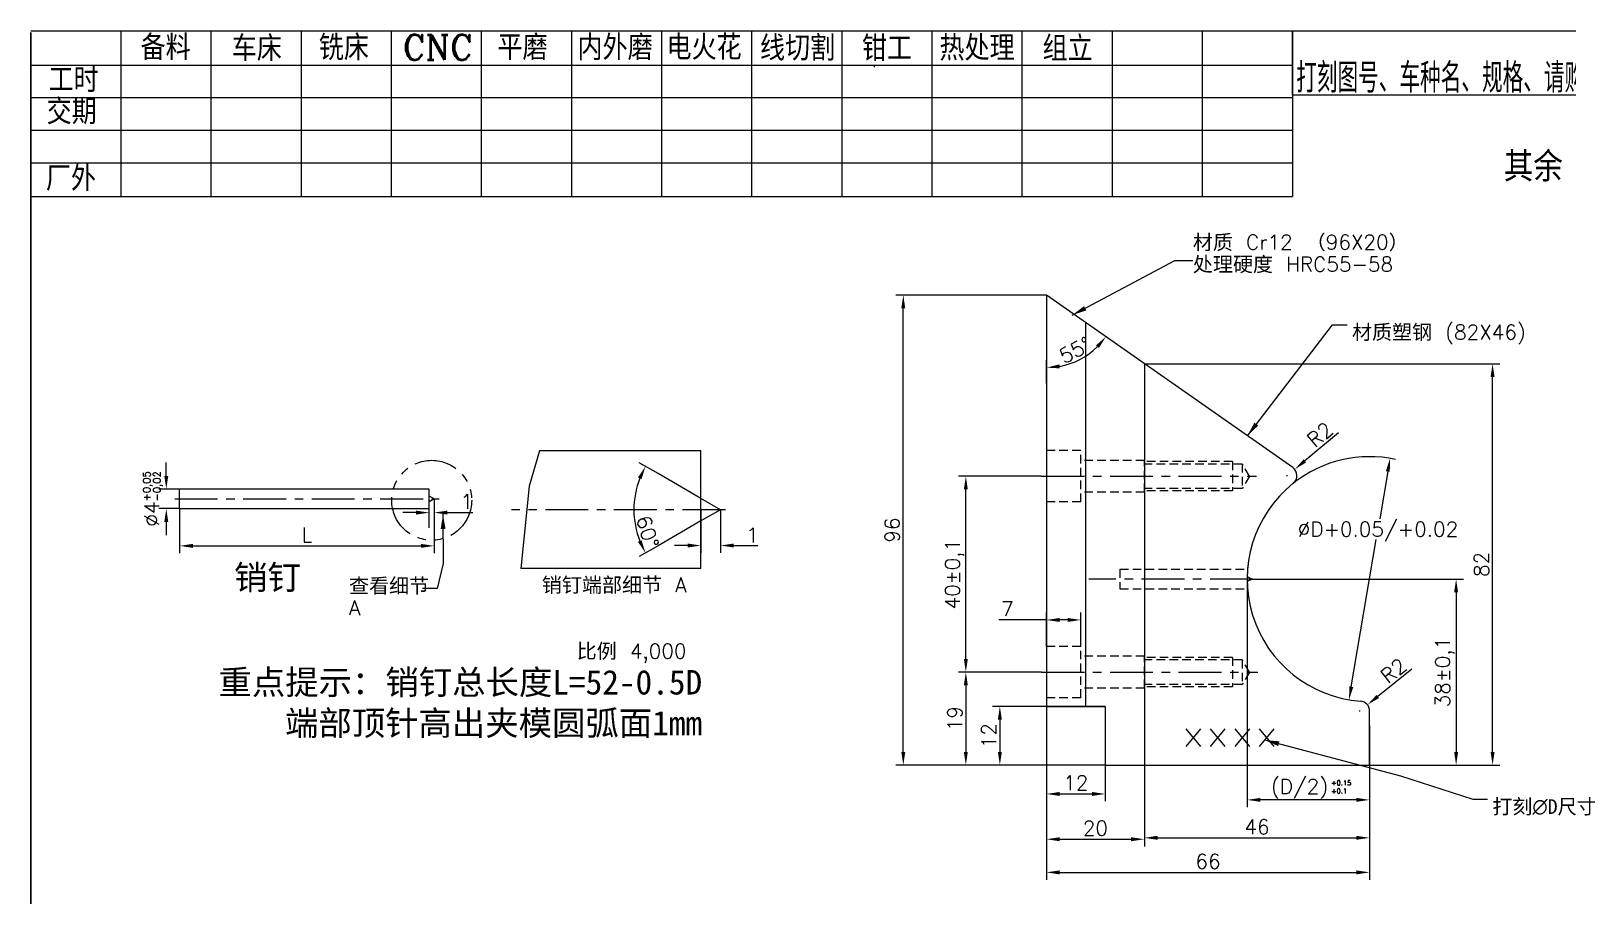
# Model space of a CAD drawing. Extents: x 4959 to 5432, y -424 to -95.
# Drawn here: x 4959 to 5272.9, y -271.2 to -94.7 of the extents above; entities that cross this region are included whole.
import ezdxf

# ---------------------------------------------------------------- set-up
doc = ezdxf.new("R2010")
doc.units = 0
doc.header["$LTSCALE"] = 7
doc.header["$MEASUREMENT"] = 0
for name, pattern in [('CENTER', [2, 1.25, -0.25, 0.25, -0.25]), ('HIDDEN', [0.375, 0.25, -0.125]), ('PHANTOM', [2.5, 1.25, -0.25, 0.25, -0.25, 0.25, -0.25])]:
    doc.linetypes.add(name, pattern=pattern)
doc.layers.get('0').update_dxf_attribs({"linetype": 'CONTINUOUS'})
doc.layers.get('DEFPOINTS').update_dxf_attribs({"linetype": 'CONTINUOUS'})
for name, color, linetype in [('02___PRT_ALL_AXES', 7, 'CONTINUOUS'), ('03___PRT_ALL_CURVES', 7, 'CONTINUOUS'), ('CON', 2, 'CONTINUOUS'), ('DEFAULT_2', 8, 'HIDDEN'), ('DEFAULT_3', 7, 'PHANTOM'), ('DIM', 7, 'CONTINUOUS'), ('F', 7, 'CONTINUOUS')]:
    doc.layers.add(name, color=color, linetype=linetype)
doc.styles.add('HZ', font='complex.shx', dxfattribs={"height": 1, "bigfont": 'HZFS.SHX'})
doc.styles.get("Standard").update_dxf_attribs({"font": 'txt.shx'})
doc.dimstyles.new('DIMSTYLE_1', dxfattribs={"dimtxt": 3, "dimasz": 2.7, "dimexe": 1.5, "dimexo": 0, "dimgap": 0.75, "dimtad": 1, "dimtxsty": 'STANDARD', "dimblk": '_FILLED', "dimblk1": '_FILLED', "dimblk2": '_FILLED', "dimcen": 0.09, "dimadec": 0, "dimazin": 0, "dimtp": 0.01, "dimtm": 0.01, "dimtfac": 1, "dimtofl": 0, "dimtmove": 0, "dimatfit": 3, "dimldrblk": '_FILLED', "dimfxl": 1, "dimtolj": 1, "dimarcsym": 0})
doc.dimstyles.new('DIMSTYLE_10', dxfattribs={"dimtxt": 3, "dimasz": 2.7, "dimexe": 1.5, "dimexo": 0, "dimtad": 1, "dimdec": 1, "dimtxsty": 'STANDARD', "dimblk": '_FILLED', "dimblk1": '_FILLED', "dimblk2": '_FILLED', "dimcen": 0.09, "dimadec": 0, "dimazin": 0, "dimtp": 0.5, "dimtm": 0.5, "dimtfac": 1, "dimtdec": 1, "dimtofl": 0, "dimtmove": 0, "dimatfit": 3, "dimldrblk": '_FILLED', "dimfxl": 1, "dimtolj": 1, "dimarcsym": 0})
doc.dimstyles.new('DIMSTYLE_11', dxfattribs={"dimtxt": 3, "dimasz": 2.7, "dimexe": 1.5, "dimexo": 0, "dimtad": 1, "dimdec": 1, "dimlfac": 0.25, "dimtxsty": 'STANDARD', "dimblk": '_FILLED', "dimblk1": '_FILLED', "dimblk2": '_FILLED', "dimcen": 0.09, "dimadec": 0, "dimazin": 0, "dimtp": 0.5, "dimtm": 0.5, "dimtfac": 1, "dimtdec": 1, "dimtofl": 0, "dimtmove": 0, "dimatfit": 3, "dimldrblk": '_FILLED', "dimfxl": 1, "dimtolj": 1, "dimarcsym": 0})
doc.dimstyles.new('DIMSTYLE_12', dxfattribs={"dimtxt": 3, "dimasz": 2.7, "dimexe": 1.5, "dimexo": 0, "dimtad": 1, "dimdec": 1, "dimtxsty": 'STANDARD', "dimblk": '_FILLED', "dimblk1": '_FILLED', "dimblk2": '_FILLED', "dimcen": 0.09, "dimadec": 0, "dimazin": 0, "dimtp": 0.5, "dimtm": 0.5, "dimtfac": 1, "dimtdec": 1, "dimtofl": 0, "dimtmove": 0, "dimatfit": 3, "dimldrblk": '_FILLED', "dimfxl": 1, "dimtolj": 1, "dimarcsym": 0})
doc.dimstyles.new('DIMSTYLE_2', dxfattribs={"dimtxt": 3, "dimasz": 2.7, "dimexe": 1.5, "dimexo": 0, "dimgap": 0.75, "dimtad": 1, "dimtxsty": 'STANDARD', "dimblk": '_FILLED', "dimblk1": '_FILLED', "dimblk2": '_FILLED', "dimcen": 0.09, "dimadec": 0, "dimazin": 0, "dimtol": 1, "dimtp": 0.1, "dimtm": 0.1, "dimtfac": 1, "dimtofl": 0, "dimtmove": 0, "dimatfit": 3, "dimldrblk": '_FILLED', "dimfxl": 1, "dimtolj": 1, "dimarcsym": 0})
doc.dimstyles.new('DIMSTYLE_3', dxfattribs={"dimtxt": 3, "dimasz": 2.7, "dimexe": 1.5, "dimexo": 0, "dimtad": 1, "dimtxsty": 'STANDARD', "dimblk": '_FILLED', "dimblk1": '_FILLED', "dimblk2": '_FILLED', "dimcen": 0.09, "dimadec": 0, "dimazin": 0, "dimtol": 1, "dimtp": 0.05, "dimtm": -0.02, "dimtfac": 0.6, "dimtmove": 0, "dimatfit": 2, "dimldrblk": '_FILLED', "dimfxl": 1, "dimtolj": 1, "dimarcsym": 0})
doc.dimstyles.new('DIMSTYLE_7', dxfattribs={"dimtxt": 3, "dimasz": 2.7, "dimexe": 1.5, "dimexo": 0, "dimtad": 1, "dimtxsty": 'STANDARD', "dimblk": '_FILLED', "dimblk1": '_FILLED', "dimblk2": '_FILLED', "dimcen": 0.09, "dimadec": 0, "dimazin": 0, "dimtp": 0.01, "dimtm": 0.01, "dimtfac": 1, "dimtofl": 0, "dimtmove": 0, "dimatfit": 3, "dimldrblk": '_FILLED', "dimfxl": 1, "dimtolj": 1, "dimarcsym": 0})
doc.dimstyles.get("Standard").update_dxf_attribs({"dimtxt": 3, "dimasz": 3, "dimexe": 1, "dimexo": 0, "dimgap": 1, "dimtad": 1, "dimdec": 3, "dimrnd": 0.01, "dimdsep": 46, "dimtxsty": 'STANDARD', "dimcen": 0.09, "dimazin": 2, "dimtfac": 1, "dimtdec": 3, "dimtmove": 0, "dimatfit": 3, "dimfxl": 1, "dimtolj": 1, "dimarcsym": 0})

# ---------------------------------------------------------------- blocks, each defined once
blk = doc.blocks.new('_FILLED')
at = {"color": 0, "linetype": 'ByBlock'}
blk.add_solid([(0, 0), (-1, 0.15), (-1, -0.15)], dxfattribs=at)
blk = doc.blocks.new('*D138')
at = {"color": 0, "linetype": 'Continuous', "lineweight": -2, "transparency": 16777216}
for p, q in [((5166.53, -215.01), (5156.78, -215.01)), ((5166.53, -220.41), (5166.53, -213.51)), ((5170.83, -215.01), (5169.23, -215.01)), ((5173.53, -220.41), (5173.53, -213.51))]:
    blk.add_line(p, q, dxfattribs=at)
at = {"layer": 'DEFPOINTS', "color": 0, "linetype": 'Continuous', "transparency": 16777216}
for p in [(5166.53, -215.01), (5166.53, -220.41), (5173.53, -220.41)]:
    blk.add_point(p, dxfattribs=at)
at = {"color": 0, "linetype": 'Continuous', "lineweight": -2, "transparency": 16777216, "xscale": 2.7, "yscale": 2.7, "zscale": 2.7, "rotation": 180}
blk.add_blockref('_FILLED', (5166.53, -215.01), dxfattribs=at)
at = {"color": 0, "linetype": 'Continuous', "lineweight": -2, "transparency": 16777216, "xscale": 2.7, "yscale": 2.7, "zscale": 2.7}
blk.add_blockref('_FILLED', (5173.53, -215.01), dxfattribs=at)
at = {"color": 0, "linetype": 'Continuous', "transparency": 16777216, "insert": (5158.53, -212.76), "char_height": 3, "attachment_point": 5}
blk.add_mtext('\\A1;7', dxfattribs=at)
blk = doc.blocks.new('*D140')
at = {"color": 0, "linetype": 'Continuous', "lineweight": -2, "transparency": 16777216}
for p, q in [((5166.53, -232.66), (5166.53, -268.07)), ((5232.53, -239.13), (5232.53, -268.07)), ((5169.23, -266.57), (5229.83, -266.57))]:
    blk.add_line(p, q, dxfattribs=at)
at = {"layer": 'DEFPOINTS', "color": 0, "linetype": 'Continuous', "transparency": 16777216}
for p in [(5166.53, -232.66), (5232.53, -239.13), (5232.53, -266.57)]:
    blk.add_point(p, dxfattribs=at)
at = {"color": 0, "linetype": 'Continuous', "lineweight": -2, "transparency": 16777216, "xscale": 2.7, "yscale": 2.7, "zscale": 2.7, "rotation": 180}
blk.add_blockref('_FILLED', (5166.53, -266.57), dxfattribs=at)
at = {"color": 0, "linetype": 'Continuous', "lineweight": -2, "transparency": 16777216, "xscale": 2.7, "yscale": 2.7, "zscale": 2.7}
blk.add_blockref('_FILLED', (5232.53, -266.57), dxfattribs=at)
at = {"color": 0, "linetype": 'Continuous', "transparency": 16777216, "insert": (5199.53, -264.32), "char_height": 3, "attachment_point": 5}
blk.add_mtext('\\A1;66', dxfattribs=at)
blk = doc.blocks.new('*D141')
at = {"color": 0, "linetype": 'Continuous', "lineweight": -2, "transparency": 16777216}
for p, q in [((5207.53, -206.66), (5207.53, -253.26)), ((5232.53, -236.59), (5232.53, -253.26)), ((5229.83, -251.76), (5210.23, -251.76))]:
    blk.add_line(p, q, dxfattribs=at)
at = {"layer": 'DEFPOINTS', "color": 0, "linetype": 'Continuous', "transparency": 16777216}
for p in [(5207.53, -206.66), (5232.53, -236.59), (5207.53, -251.76)]:
    blk.add_point(p, dxfattribs=at)
at = {"color": 0, "linetype": 'Continuous', "lineweight": -2, "transparency": 16777216, "xscale": 2.7, "yscale": 2.7, "zscale": 2.7, "rotation": 180}
blk.add_blockref('_FILLED', (5207.53, -251.76), dxfattribs=at)
at = {"color": 0, "linetype": 'Continuous', "lineweight": -2, "transparency": 16777216, "xscale": 2.7, "yscale": 2.7, "zscale": 2.7}
blk.add_blockref('_FILLED', (5232.53, -251.76), dxfattribs=at)
at = {"color": 0, "linetype": 'Continuous', "transparency": 16777216, "insert": (5218.23, -249.51), "char_height": 3, "attachment_point": 5}
blk.add_mtext('\\A1;(D/2)', dxfattribs=at)
blk = doc.blocks.new('*D142')
at = {"color": 0, "linetype": 'Continuous', "lineweight": -2, "transparency": 16777216}
for p, q in [((5095.93, -192.49), (5095.93, -201.31)), ((5099.93, -192.49), (5099.93, -201.31)), ((5093.23, -199.81), (5090.53, -199.81)), ((5102.63, -199.81), (5107.58, -199.81))]:
    blk.add_line(p, q, dxfattribs=at)
at = {"layer": 'DEFPOINTS', "color": 0, "linetype": 'Continuous', "transparency": 16777216}
for p in [(5095.93, -192.49), (5099.93, -192.49), (5099.93, -199.81)]:
    blk.add_point(p, dxfattribs=at)
at = {"color": 0, "linetype": 'Continuous', "lineweight": -2, "transparency": 16777216, "xscale": 2.7, "yscale": 2.7, "zscale": 2.7}
blk.add_blockref('_FILLED', (5095.93, -199.81), dxfattribs=at)
at = {"color": 0, "linetype": 'Continuous', "lineweight": -2, "transparency": 16777216, "xscale": 2.7, "yscale": 2.7, "zscale": 2.7, "rotation": 180}
blk.add_blockref('_FILLED', (5099.93, -199.81), dxfattribs=at)
at = {"color": 0, "linetype": 'Continuous', "transparency": 16777216, "insert": (5106.45, -197.69), "char_height": 3, "attachment_point": 5}
blk.add_mtext('\\A1;1', dxfattribs=at)
blk = doc.blocks.new('*D143')
at = {"color": 0, "linetype": 'Continuous', "lineweight": -2, "transparency": 16777216}
for p, q in [((5087.17, -185.13), (5083.31, -182.89)), ((5087.17, -199.85), (5083.31, -202.08))]:
    blk.add_line(p, q, dxfattribs=at)
blk.add_arc((5099.93, -192.49), 17.69, 158.7529, 201.2471, dxfattribs=at)
at = {"layer": 'DEFPOINTS', "color": 0, "linetype": 'Continuous', "transparency": 16777216}
for p in [(5087.17, -185.13), (5082.5, -189.42), (5095.93, -190.18), (5095.93, -194.8), (5087.17, -199.85)]:
    blk.add_point(p, dxfattribs=at)
at = {"color": 0, "linetype": 'Continuous', "lineweight": -2, "transparency": 16777216, "xscale": 2.7, "yscale": 2.7, "zscale": 2.7}
for p, rotation in [((5084.61, -183.64), 64.37643264435592), ((5084.61, -201.33), 295.6235673556429)]:
    blk.add_blockref('_FILLED', p, dxfattribs=dict(at, rotation=rotation))
at = {"color": 0, "linetype": 'Continuous', "transparency": 16777216, "insert": (5086.47, -196.58), "char_height": 3, "attachment_point": 2, "rotation": 286.9115}
blk.add_mtext('\\A1;60°', dxfattribs=at)
blk = doc.blocks.new('*D144')
at = {"color": 0, "linetype": 'Continuous', "lineweight": -2, "transparency": 16777216}
for p, q in [((4986.71, -185.58), (4986.71, -182.88)), ((4989.44, -188.28), (4985.21, -188.28)), ((4989.44, -192.28), (4985.21, -192.28)), ((4986.71, -194.98), (4986.71, -197.68))]:
    blk.add_line(p, q, dxfattribs=at)
at = {"layer": 'DEFPOINTS', "color": 0, "linetype": 'Continuous', "transparency": 16777216}
for p in [(4989.44, -188.28), (4986.71, -192.28), (4989.44, -192.28)]:
    blk.add_point(p, dxfattribs=at)
at = {"color": 0, "linetype": 'Continuous', "lineweight": -2, "transparency": 16777216, "xscale": 2.7, "yscale": 2.7, "zscale": 2.7}
for p, rotation in [((4986.71, -188.28), 270), ((4986.71, -192.28), 90)]:
    blk.add_blockref('_FILLED', p, dxfattribs=dict(at, rotation=rotation))
at = {"color": 0, "linetype": 'Continuous', "transparency": 16777216, "insert": (4981.96, -190.28), "char_height": 3, "attachment_point": 2, "rotation": 90}
blk.add_mtext('\\A1;%%c4{\\H1.5;\\S+0,05^ -0,02;}', dxfattribs=at)
blk = doc.blocks.new('*D145')
at = {"color": 0, "linetype": 'Continuous', "lineweight": -2, "transparency": 16777216}
for p, q in [((5041.44, -190.28), (5041.44, -201.38)), ((4989.44, -192.28), (4989.44, -201.38)), ((4992.14, -199.88), (5038.74, -199.88))]:
    blk.add_line(p, q, dxfattribs=at)
at = {"layer": 'DEFPOINTS', "color": 0, "linetype": 'Continuous', "transparency": 16777216}
for p in [(5041.44, -190.28), (4989.44, -192.28), (5041.44, -199.88)]:
    blk.add_point(p, dxfattribs=at)
at = {"color": 0, "linetype": 'Continuous', "lineweight": -2, "transparency": 16777216, "xscale": 2.7, "yscale": 2.7, "zscale": 2.7, "rotation": 180}
blk.add_blockref('_FILLED', (4989.44, -199.88), dxfattribs=at)
at = {"color": 0, "linetype": 'Continuous', "lineweight": -2, "transparency": 16777216, "xscale": 2.7, "yscale": 2.7, "zscale": 2.7}
blk.add_blockref('_FILLED', (5041.44, -199.88), dxfattribs=at)
at = {"color": 0, "linetype": 'Continuous', "transparency": 16777216, "insert": (5015.44, -196.13), "char_height": 3, "attachment_point": 2}
blk.add_mtext('\\A1;L', dxfattribs=at)
blk = doc.blocks.new('*D146')
at = {"color": 0, "linetype": 'Continuous', "lineweight": -2, "transparency": 16777216}
for p, q in [((5041.44, -190.28), (5041.44, -194.59)), ((5037.74, -193.09), (5035.04, -193.09)), ((5040.44, -196.22), (5040.44, -191.59)), ((5044.14, -193.09), (5049.34, -193.09))]:
    blk.add_line(p, q, dxfattribs=at)
at = {"layer": 'DEFPOINTS', "color": 0, "linetype": 'Continuous', "transparency": 16777216}
for p in [(5041.44, -190.28), (5041.44, -193.09), (5040.44, -196.22)]:
    blk.add_point(p, dxfattribs=at)
at = {"color": 0, "linetype": 'Continuous', "lineweight": -2, "transparency": 16777216, "xscale": 2.7, "yscale": 2.7, "zscale": 2.7}
blk.add_blockref('_FILLED', (5040.44, -193.09), dxfattribs=at)
at = {"color": 0, "linetype": 'Continuous', "lineweight": -2, "transparency": 16777216, "xscale": 2.7, "yscale": 2.7, "zscale": 2.7, "rotation": 180}
blk.add_blockref('_FILLED', (5041.44, -193.09), dxfattribs=at)
at = {"color": 0, "linetype": 'Continuous', "transparency": 16777216, "insert": (5048.09, -190.84), "char_height": 3, "attachment_point": 5}
blk.add_mtext('\\A1;1', dxfattribs=at)
blk = doc.blocks.new('*D149')
at = {"color": 0, "linetype": 'Continuous', "lineweight": -2, "transparency": 16777216}
blk.add_line((5166.53, -166.73), (5166.53, -161.97), dxfattribs=at)
blk.add_arc((5166.53, -148.66), 14.81, 280.4594, 314.5406, dxfattribs=at)
at = {"layer": 'DEFPOINTS', "color": 0, "linetype": 'Continuous', "transparency": 16777216}
for p in [(5174.53, -154.27), (5171.19, -162.72), (5182.86, -160.1), (5166.53, -166.73), (5166.53, -166.91)]:
    blk.add_point(p, dxfattribs=at)
at = {"color": 0, "linetype": 'Continuous', "lineweight": -2, "transparency": 16777216, "xscale": 2.7, "yscale": 2.7, "zscale": 2.7}
for p, rotation in [((5178.67, -157.16), 49.77028122316531), ((5166.53, -163.47), 185.2297187770305)]:
    blk.add_blockref('_FILLED', p, dxfattribs=dict(at, rotation=rotation))
at = {"color": 0, "linetype": 'Continuous', "transparency": 16777216, "insert": (5171.7, -158.59), "char_height": 3, "attachment_point": 2, "rotation": 27.5}
blk.add_mtext('\\A1;55°', dxfattribs=at)
blk = doc.blocks.new('*D150')
at = {"color": 0, "linetype": 'Continuous', "lineweight": -2, "transparency": 16777216}
for p, q in [((5186.53, -162.67), (5259.17, -162.67)), ((5257.67, -241.96), (5257.67, -165.37)), ((5232.53, -244.66), (5259.17, -244.66))]:
    blk.add_line(p, q, dxfattribs=at)
at = {"layer": 'DEFPOINTS', "color": 0, "linetype": 'Continuous', "transparency": 16777216}
for p in [(5186.53, -162.67), (5257.67, -162.67), (5232.53, -244.66)]:
    blk.add_point(p, dxfattribs=at)
at = {"color": 0, "linetype": 'Continuous', "lineweight": -2, "transparency": 16777216, "xscale": 2.7, "yscale": 2.7, "zscale": 2.7}
for p, rotation in [((5257.67, -162.67), 90), ((5257.67, -244.66), 270)]:
    blk.add_blockref('_FILLED', p, dxfattribs=dict(at, rotation=rotation))
at = {"color": 0, "linetype": 'Continuous', "transparency": 16777216, "insert": (5253.92, -203.67), "char_height": 3, "attachment_point": 2, "rotation": 90}
blk.add_mtext('\\A1;82', dxfattribs=at)
blk = doc.blocks.new('*D151')
at = {"color": 0, "linetype": 'Continuous', "lineweight": -2, "transparency": 16777216}
for p, q in [((5186.53, -244.66), (5186.53, -261.01)), ((5232.53, -244.66), (5232.53, -261.01)), ((5189.23, -259.51), (5229.83, -259.51))]:
    blk.add_line(p, q, dxfattribs=at)
at = {"layer": 'DEFPOINTS', "color": 0, "linetype": 'Continuous', "transparency": 16777216}
for p in [(5186.53, -244.66), (5232.53, -244.66), (5232.53, -259.51)]:
    blk.add_point(p, dxfattribs=at)
at = {"color": 0, "linetype": 'Continuous', "lineweight": -2, "transparency": 16777216, "xscale": 2.7, "yscale": 2.7, "zscale": 2.7, "rotation": 180}
blk.add_blockref('_FILLED', (5186.53, -259.51), dxfattribs=at)
at = {"color": 0, "linetype": 'Continuous', "lineweight": -2, "transparency": 16777216, "xscale": 2.7, "yscale": 2.7, "zscale": 2.7}
blk.add_blockref('_FILLED', (5232.53, -259.51), dxfattribs=at)
at = {"color": 0, "linetype": 'Continuous', "transparency": 16777216, "insert": (5209.53, -255.76), "char_height": 3, "attachment_point": 2}
blk.add_mtext('\\A1;46', dxfattribs=at)
blk = doc.blocks.new('*D154')
at = {"color": 0, "linetype": 'Continuous', "lineweight": -2, "transparency": 16777216}
for p, q in [((5166.53, -232.66), (5166.53, -261.3)), ((5186.53, -244.66), (5186.53, -261.3)), ((5169.23, -259.8), (5183.83, -259.8))]:
    blk.add_line(p, q, dxfattribs=at)
at = {"layer": 'DEFPOINTS', "color": 0, "linetype": 'Continuous', "transparency": 16777216}
for p in [(5166.53, -232.66), (5186.53, -244.66), (5186.53, -259.8)]:
    blk.add_point(p, dxfattribs=at)
at = {"color": 0, "linetype": 'Continuous', "lineweight": -2, "transparency": 16777216, "xscale": 2.7, "yscale": 2.7, "zscale": 2.7, "rotation": 180}
blk.add_blockref('_FILLED', (5166.53, -259.8), dxfattribs=at)
at = {"color": 0, "linetype": 'Continuous', "lineweight": -2, "transparency": 16777216, "xscale": 2.7, "yscale": 2.7, "zscale": 2.7}
blk.add_blockref('_FILLED', (5186.53, -259.8), dxfattribs=at)
at = {"color": 0, "linetype": 'Continuous', "transparency": 16777216, "insert": (5176.53, -256.05), "char_height": 3, "attachment_point": 2}
blk.add_mtext('\\A1;20', dxfattribs=at)
blk = doc.blocks.new('*D156')
at = {"color": 0, "linetype": 'Continuous', "lineweight": -2, "transparency": 16777216}
for p, q in [((5241.2, -225.07), (5234.21, -230.66)), ((5230.44, -233.59), (5230.62, -233.59)), ((5230.53, -233.68), (5230.53, -233.5))]:
    blk.add_line(p, q, dxfattribs=at)
at = {"layer": 'DEFPOINTS', "color": 0, "linetype": 'Continuous', "transparency": 16777216}
for p in [(5230.53, -233.59), (5232.1, -232.34)]:
    blk.add_point(p, dxfattribs=at)
at = {"color": 0, "linetype": 'Continuous', "lineweight": -2, "transparency": 16777216, "xscale": 2.7, "yscale": 2.7, "zscale": 2.7, "rotation": 218.5931336663138}
blk.add_blockref('_FILLED', (5232.1, -232.34), dxfattribs=at)
at = {"color": 0, "linetype": 'Continuous', "transparency": 16777216, "insert": (5237.43, -225.36), "char_height": 3, "attachment_point": 5, "rotation": 38.5931}
blk.add_mtext('\\A1;R2', dxfattribs=at)
blk = doc.blocks.new('*D157')
at = {"color": 0, "linetype": 'Continuous', "lineweight": -2, "transparency": 16777216}
for p, q in [((5226.16, -176.76), (5219.31, -182.52)), ((5215.62, -185.54), (5215.8, -185.54)), ((5215.71, -185.63), (5215.71, -185.45))]:
    blk.add_line(p, q, dxfattribs=at)
at = {"layer": 'DEFPOINTS', "color": 0, "linetype": 'Continuous', "transparency": 16777216}
for p in [(5217.25, -184.26), (5215.71, -185.54)]:
    blk.add_point(p, dxfattribs=at)
at = {"color": 0, "linetype": 'Continuous', "lineweight": -2, "transparency": 16777216, "xscale": 2.7, "yscale": 2.7, "zscale": 2.7, "rotation": 220.0438436583336}
blk.add_blockref('_FILLED', (5217.25, -184.26), dxfattribs=at)
at = {"color": 0, "linetype": 'Continuous', "transparency": 16777216, "insert": (5222.4, -177.14), "char_height": 3, "attachment_point": 5, "rotation": 40.0438}
blk.add_mtext('\\A1;R2', dxfattribs=at)
blk = doc.blocks.new('*D162')
at = {"color": 0, "linetype": 'Continuous', "lineweight": -2, "transparency": 16777216}
for p, q in [((5166.53, -148.66), (5135.78, -148.66)), ((5137.28, -241.96), (5137.28, -151.36)), ((5178.53, -244.66), (5135.78, -244.66))]:
    blk.add_line(p, q, dxfattribs=at)
at = {"layer": 'DEFPOINTS', "color": 0, "linetype": 'Continuous', "transparency": 16777216}
for p in [(5137.28, -148.66), (5166.53, -148.66), (5178.53, -244.66)]:
    blk.add_point(p, dxfattribs=at)
at = {"color": 0, "linetype": 'Continuous', "lineweight": -2, "transparency": 16777216, "xscale": 2.7, "yscale": 2.7, "zscale": 2.7}
for p, rotation in [((5137.28, -148.66), 90), ((5137.28, -244.66), 270)]:
    blk.add_blockref('_FILLED', p, dxfattribs=dict(at, rotation=rotation))
at = {"color": 0, "linetype": 'Continuous', "transparency": 16777216, "insert": (5133.53, -196.66), "char_height": 3, "attachment_point": 2, "rotation": 90}
blk.add_mtext('\\A1;96', dxfattribs=at)
blk = doc.blocks.new('*D163')
at = {"color": 0, "linetype": 'Continuous', "lineweight": -2, "transparency": 16777216}
for p, q in [((5165.53, -185.66), (5148.56, -185.66)), ((5150.06, -222.96), (5150.06, -188.36)), ((5165.53, -225.66), (5148.56, -225.66))]:
    blk.add_line(p, q, dxfattribs=at)
at = {"layer": 'DEFPOINTS', "color": 0, "linetype": 'Continuous', "transparency": 16777216}
for p in [(5150.06, -185.66), (5165.53, -185.66), (5165.53, -225.66)]:
    blk.add_point(p, dxfattribs=at)
at = {"color": 0, "linetype": 'Continuous', "lineweight": -2, "transparency": 16777216, "xscale": 2.7, "yscale": 2.7, "zscale": 2.7}
for p, rotation in [((5150.06, -185.66), 90), ((5150.06, -225.66), 270)]:
    blk.add_blockref('_FILLED', p, dxfattribs=dict(at, rotation=rotation))
at = {"color": 0, "linetype": 'Continuous', "transparency": 16777216, "insert": (5145.81, -205.66), "char_height": 3, "attachment_point": 2, "rotation": 90}
blk.add_mtext('\\A1;40±0,1', dxfattribs=at)
blk = doc.blocks.new('*D164')
at = {"color": 0, "linetype": 'Continuous', "lineweight": -2, "transparency": 16777216}
for p, q in [((5165.53, -225.66), (5148.56, -225.66)), ((5150.06, -228.36), (5150.06, -241.96)), ((5178.53, -244.66), (5148.56, -244.66))]:
    blk.add_line(p, q, dxfattribs=at)
at = {"layer": 'DEFPOINTS', "color": 0, "linetype": 'Continuous', "transparency": 16777216}
for p in [(5165.53, -225.66), (5150.06, -244.66), (5178.53, -244.66)]:
    blk.add_point(p, dxfattribs=at)
at = {"color": 0, "linetype": 'Continuous', "lineweight": -2, "transparency": 16777216, "xscale": 2.7, "yscale": 2.7, "zscale": 2.7}
for p, rotation in [((5150.06, -225.66), 90), ((5150.06, -244.66), 270)]:
    blk.add_blockref('_FILLED', p, dxfattribs=dict(at, rotation=rotation))
at = {"color": 0, "linetype": 'Continuous', "transparency": 16777216, "insert": (5146.31, -235.16), "char_height": 3, "attachment_point": 2, "rotation": 90}
blk.add_mtext('\\A1;19', dxfattribs=at)
blk = doc.blocks.new('*D165')
at = {"color": 0, "linetype": 'Continuous', "lineweight": -2, "transparency": 16777216}
for p, q in [((5236.27, -184.68), (5234.62, -194.36)), ((5228.8, -228.65), (5233.9, -198.61))]:
    blk.add_line(p, q, dxfattribs=at)
at = {"layer": 'DEFPOINTS', "color": 0, "linetype": 'Continuous', "transparency": 16777216}
for p in [(5236.72, -182.02), (5228.35, -231.31)]:
    blk.add_point(p, dxfattribs=at)
at = {"color": 0, "linetype": 'Continuous', "lineweight": -2, "transparency": 16777216, "xscale": 2.7, "yscale": 2.7, "zscale": 2.7}
for p, rotation in [((5236.72, -182.02), 80.36548910662395), ((5228.35, -231.31), 260.365489106624)]:
    blk.add_blockref('_FILLED', p, dxfattribs=dict(at, rotation=rotation))
at = {"color": 0, "linetype": 'Continuous', "transparency": 16777216, "insert": (5234.26, -194.99), "char_height": 3, "attachment_point": 2}
blk.add_mtext('\\A1;%%cD+0.05/+0.02', dxfattribs=at)
blk = doc.blocks.new('*D166')
at = {"color": 0, "linetype": 'Continuous', "lineweight": -2, "transparency": 16777216}
for p, q in [((5208.71, -206.66), (5251.72, -206.66)), ((5250.22, -209.36), (5250.22, -241.96)), ((5232.53, -244.66), (5251.72, -244.66))]:
    blk.add_line(p, q, dxfattribs=at)
at = {"layer": 'DEFPOINTS', "color": 0, "linetype": 'Continuous', "transparency": 16777216}
for p in [(5208.71, -206.66), (5232.53, -244.66), (5250.22, -244.66)]:
    blk.add_point(p, dxfattribs=at)
at = {"color": 0, "linetype": 'Continuous', "lineweight": -2, "transparency": 16777216, "xscale": 2.7, "yscale": 2.7, "zscale": 2.7}
for p, rotation in [((5250.22, -206.66), 90), ((5250.22, -244.66), 270)]:
    blk.add_blockref('_FILLED', p, dxfattribs=dict(at, rotation=rotation))
at = {"color": 0, "linetype": 'Continuous', "transparency": 16777216, "insert": (5245.97, -225.66), "char_height": 3, "attachment_point": 2, "rotation": 90}
blk.add_mtext('\\A1;38±0,1', dxfattribs=at)
blk = doc.blocks.new('*D167')
at = {"color": 0, "linetype": 'Continuous', "lineweight": -2, "transparency": 16777216}
for p, q in [((5166.53, -232.66), (5166.53, -252.05)), ((5178.53, -244.66), (5178.53, -252.05)), ((5169.23, -250.55), (5175.83, -250.55))]:
    blk.add_line(p, q, dxfattribs=at)
at = {"layer": 'DEFPOINTS', "color": 0, "linetype": 'Continuous', "transparency": 16777216}
for p in [(5166.53, -232.66), (5178.53, -244.66), (5178.53, -250.55)]:
    blk.add_point(p, dxfattribs=at)
at = {"color": 0, "linetype": 'Continuous', "lineweight": -2, "transparency": 16777216, "xscale": 2.7, "yscale": 2.7, "zscale": 2.7, "rotation": 180}
blk.add_blockref('_FILLED', (5166.53, -250.55), dxfattribs=at)
at = {"color": 0, "linetype": 'Continuous', "lineweight": -2, "transparency": 16777216, "xscale": 2.7, "yscale": 2.7, "zscale": 2.7}
blk.add_blockref('_FILLED', (5178.53, -250.55), dxfattribs=at)
at = {"color": 0, "linetype": 'Continuous', "transparency": 16777216, "insert": (5172.53, -246.8), "char_height": 3, "attachment_point": 2}
blk.add_mtext('\\A1;12', dxfattribs=at)
blk = doc.blocks.new('*D168')
at = {"color": 0, "linetype": 'Continuous', "lineweight": -2, "transparency": 16777216}
for p, q in [((5178.53, -232.66), (5155.51, -232.66)), ((5157.01, -235.36), (5157.01, -241.96)), ((5178.53, -244.66), (5155.51, -244.66))]:
    blk.add_line(p, q, dxfattribs=at)
at = {"layer": 'DEFPOINTS', "color": 0, "linetype": 'Continuous', "transparency": 16777216}
for p in [(5178.53, -232.66), (5157.01, -244.66), (5178.53, -244.66)]:
    blk.add_point(p, dxfattribs=at)
at = {"color": 0, "linetype": 'Continuous', "lineweight": -2, "transparency": 16777216, "xscale": 2.7, "yscale": 2.7, "zscale": 2.7}
for p, rotation in [((5157.01, -232.66), 90), ((5157.01, -244.66), 270)]:
    blk.add_blockref('_FILLED', p, dxfattribs=dict(at, rotation=rotation))
at = {"color": 0, "linetype": 'Continuous', "transparency": 16777216, "insert": (5153.26, -238.66), "char_height": 3, "attachment_point": 2, "rotation": 90}
blk.add_mtext('\\A1;12', dxfattribs=at)

msp = doc.modelspace()

# ---------------------------------------------------------------- linework, layer by layer
msp.add_line((5216.763, -107.82), (5216.763, -94.665))
at = {"color": 7, "linetype": 'Continuous'}
for p, q in [((5216.861, -183.904), (5166.533, -148.664)), ((5166.533, -148.664), (5166.533, -232.664)), ((5174.533, -154.265), (5174.533, -232.664)), ((5186.533, -162.668), (5186.533, -244.664)), ((5062.99, -180.489), (5060.86, -187.657)), ((5095.927, -180.489), (5062.99, -180.489)), ((5095.927, -204.489), (5095.927, -180.489)), ((5060.86, -187.657), (5059.133, -204.489)), ((5099.927, -192.489), (5095.927, -190.179)), ((5099.927, -192.489), (5095.927, -194.798)), ((5095.927, -204.489), (5059.133, -204.489)), ((5166.533, -232.664), (5178.533, -232.664)), ((5178.533, -232.664), (5178.533, -244.664)), ((5232.533, -244.664), (5232.533, -233.589)), ((5178.533, -244.664), (5232.533, -244.664))]:
    msp.add_line(p, q, dxfattribs=at)
at = {"color": 2, "linetype": 'Continuous'}
for p, q in [((5095.927, -190.179), (5087.174, -185.126)), ((5095.927, -194.798), (5087.174, -199.852))]:
    msp.add_line(p, q, dxfattribs=at)
msp.add_arc((5232.533, -206.664), 25, 77.70425, 128.53019, dxfattribs=at)
at = {"color": 7, "linetype": 'Continuous'}
for centre, radius, start, end in [((5215.714, -185.542), 2, 308.53019, 55), ((5232.533, -206.664), 25, 128.53019, 265.75198), ((5230.533, -233.589), 2, 0, 85.75198)]:
    msp.add_arc(centre, radius, start, end, dxfattribs=at)
at = {"layer": '02___PRT_ALL_AXES', "color": 8, "linetype": 'HIDDEN'}
for p, q in [((5173.533, -180.414), (5166.533, -180.414)), ((5166.533, -180.414), (5166.533, -190.914)), ((5173.533, -190.913), (5173.533, -180.414)), ((5186.533, -182.414), (5173.533, -182.414)), ((5186.533, -188.913), (5186.533, -182.414)), ((5206.533, -183.164), (5186.533, -183.164)), ((5208.035, -185.664), (5206.533, -183.164)), ((5206.533, -183.164), (5206.533, -188.164)), ((5206.533, -188.164), (5186.533, -188.164)), ((5208.035, -185.664), (5206.533, -188.164)), ((5173.533, -190.913), (5166.533, -190.914)), ((5186.533, -188.914), (5173.533, -188.914)), ((5181.533, -204.664), (5207.714, -204.664)), ((5181.533, -204.664), (5181.533, -208.664)), ((5181.533, -208.664), (5207.714, -208.664)), ((5173.533, -220.414), (5166.533, -220.414)), ((5166.533, -220.414), (5166.533, -230.914)), ((5173.533, -230.913), (5173.533, -220.414)), ((5186.533, -222.414), (5173.533, -222.414)), ((5186.533, -228.913), (5186.533, -222.414)), ((5206.533, -223.164), (5186.533, -223.164)), ((5206.533, -223.164), (5206.533, -228.164)), ((5208.035, -225.664), (5206.533, -223.164)), ((5208.035, -225.664), (5206.533, -228.164)), ((5186.533, -228.914), (5173.533, -228.914)), ((5206.533, -228.164), (5186.533, -228.164)), ((5173.533, -230.914), (5166.533, -230.914))]:
    msp.add_line(p, q, dxfattribs=at)
at = {"layer": '02___PRT_ALL_AXES', "color": 7, "linetype": 'Continuous'}
for p, q in [((5040.439, -188.285), (4989.439, -188.285)), ((4989.439, -192.282), (4989.439, -188.285)), ((5040.439, -192.282), (5040.439, -188.285)), ((5041.439, -190.282), (5040.439, -189.704)), ((5041.439, -190.282), (5040.439, -190.859)), ((5040.439, -192.282), (4989.439, -192.282))]:
    msp.add_line(p, q, dxfattribs=at)
at = {"layer": '02___PRT_ALL_AXES', "color": 2, "linetype": 'CENTER'}
for p, q in [((5165.533, -185.664), (5209.415, -185.664)), ((4988.439, -190.282), (5042.439, -190.282)), ((5100.927, -192.489), (5057.248, -192.489)), ((5208.714, -206.664), (5175.154, -206.664)), ((5165.533, -225.664), (5209.73, -225.664))]:
    msp.add_line(p, q, dxfattribs=at)
at = {"layer": '02___PRT_ALL_AXES', "color": 8, "linetype": 'HIDDEN'}
msp.add_arc((5232.533, -206.664), 25, 173.10795, 186.89205, dxfattribs=at)
at = {"layer": '03___PRT_ALL_CURVES', "color": 40, "linetype": 'Continuous'}
for p, q in [((5207.538, -206.164), (5208.538, -206.664)), ((5208.538, -206.664), (5207.538, -207.164)), ((5198, -237.252), (5194.99, -240.84)), ((5194.99, -237.252), (5198, -240.84)), ((5203, -237.252), (5199.99, -240.84)), ((5199.99, -237.252), (5203, -240.84)), ((5208, -237.252), (5204.99, -240.84)), ((5204.99, -237.252), (5208, -240.84)), ((5213, -237.252), (5209.99, -240.84)), ((5209.99, -237.252), (5213, -240.84))]:
    msp.add_line(p, q, dxfattribs=at)
msp.add_arc((5232.808, -206.664), 25.275, 173.18317, 186.81683, dxfattribs=at)
at = {"layer": 'CON', "color": 2}
for points in [[(4959.017, -94.665), (5431.753, -94.665)], [(4959.017, -95.02), (4959.017, -412.219)], [(4959.017, -340.477), (4959.017, -95.02)]]:
    msp.add_lwpolyline(points, dxfattribs=at)
at = {"layer": 'DEFAULT_2', "color": 8, "linetype": 'HIDDEN'}
for p, q in [((5204.533, -182.664), (5186.533, -182.664)), ((5186.533, -182.664), (5186.533, -188.664)), ((5204.533, -182.664), (5204.533, -188.664)), ((5204.533, -188.664), (5186.533, -188.664)), ((5186.533, -222.664), (5186.533, -228.664)), ((5204.533, -222.664), (5186.533, -222.664)), ((5204.533, -222.664), (5204.533, -228.664)), ((5204.533, -228.664), (5186.533, -228.664))]:
    msp.add_line(p, q, dxfattribs=at)
at = {"layer": 'DEFAULT_3', "color": 2, "linetype": 'PHANTOM'}
msp.add_circle((5040.939, -190.57), 8.162, dxfattribs=at)
at = {"layer": 'DIM'}
for p, q in [((4977.428, -94.665), (4977.428, -128.529)), ((4995.838, -94.665), (4995.838, -128.529)), ((4995.838, -94.665), (4995.838, -128.529)), ((5014.248, -94.665), (5014.248, -128.529)), ((5032.659, -94.665), (5032.659, -128.529)), ((5051.069, -94.665), (5051.069, -128.529)), ((5051.069, -94.665), (5051.069, -128.529)), ((5069.479, -94.665), (5069.479, -128.529)), ((5087.89, -94.665), (5087.89, -128.529)), ((5106.3, -94.665), (5106.3, -128.529)), ((5124.711, -94.665), (5124.711, -128.529)), ((5143.121, -94.665), (5143.121, -128.529)), ((5161.531, -94.665), (5161.531, -128.529)), ((5179.942, -94.665), (5179.942, -128.529)), ((5198.352, -94.665), (5198.352, -128.529)), ((5216.763, -94.665), (5216.763, -128.529)), ((4959.017, -101.675), (5216.763, -101.675)), ((4959.017, -108.33), (5216.763, -108.33)), ((5290.037, -107.82), (5216.763, -107.82)), ((4959.017, -114.985), (5216.763, -114.985)), ((4959.017, -121.639), (5216.763, -121.639)), ((4959.017, -128.529), (5216.763, -128.529))]:
    msp.add_line(p, q, dxfattribs=at)
at = {"layer": 'F'}
for p, q in [((5131.33, -101.675), (5131.33, -102.128)), ((4959.017, -137.725), (4959.017, -340.477))]:
    msp.add_line(p, q, dxfattribs=at)

# ---------------------------------------------------------------- texts
at = {"color": 2, "linetype": 'Continuous', "char_height": 3, "line_spacing_factor": 0.9}
for s, insert, width, attachment_point in [('材质 Cr12 （96X20）\\P处理硬度 HRC55-58', (5196.442, -136.359), 67.23491, 1), ('材质塑钢 (82X46)', (5228.943, -154.711), 41.90726, 1), ('查看细节A', (5024.035, -206.525), 16.67685, 1), ('{\\f宋体|b0|i0|c134|p2;销钉端部细节} A\\P\\P\\P{\\f宋体|b0|i0|c134|p2;比例} 4,000', (5092.986, -206.355), 30.6, 3), ('打刻\\Fgdt;{\\Fgdt;n}\\Ftxt;D尺寸', (5257.63, -251.62), 35.53942, 1)]:
    msp.add_mtext(s, dxfattribs=dict(at, insert=insert, width=width, attachment_point=attachment_point))
at = {"color": 2, "linetype": 'Continuous'}
for s, insert, char_height, width, attachment_point in [('销钉', (5000.57, -203.81), 5, 18.63632, 1), ('{\\f宋体|b0|i0|c134|p2;重点提示：销钉总长度L=52-0.5D\\P          端部顶针高出夹模圆弧面1mm}', (5096.187, -225.238), 5, 173.66187, 3), ('+0.15\\P+0.1', (5224.689, -247.785), 1, 5.69, 1)]:
    msp.add_mtext(s, dxfattribs=dict(at, insert=insert, char_height=char_height, width=width, attachment_point=attachment_point))
at = {"layer": 'DIM', "style": 'HZ'}
for s, p in [('备料', (4981.449, -100.668)), ('车床', (5000.077, -100.836)), ('铣床', (5017.865, -100.682)), ('CNC', (5035.014, -100.617)), ('平磨', (5054.354, -100.636)), ('内外磨', (5070.714, -100.664)), ('电火花', (5088.896, -100.613)), ('线切割', (5107.998, -100.78)), ('钳工', (5128.827, -100.829)), ('热处理', (5144.673, -100.762)), ('组立', (5165.735, -100.874)), ('工时', (4962.655, -107.247)), ('交期', (4962.264, -113.759)), ('厂外', (4962.104, -127.375))]:
    msp.add_text(s, height=5.1222, dxfattribs=at).set_placement(p)
at = {"layer": 'DIM', "style": 'HZ', "width": 0.7}
msp.add_text('打刻图号、车种名、规格、请购单号', height=6.02347, dxfattribs=at).set_placement((5217.559, -107.313))
at = {"layer": 'DIM', "insert": (5259.968, -119.449), "char_height": 6.0235, "width": 14.26267, "attachment_point": 1, "style": 'HZ'}
msp.add_mtext('其余', dxfattribs=at)

# ---------------------------------------------------------------- dimensions: what is measured, and where the dimension line sits
at = {"color": 2, "linetype": 'Continuous'}
for base, p1, p2, angle, dimstyle, picture, middle in [((5137.284, -148.664), (5178.533, -244.664), (5166.533, -148.664), 90, 'DIMSTYLE_1', '*D162', (5137.284, -196.664)), ((5257.669, -162.668), (5232.533, -244.664), (5186.533, -162.668), 90, 'DIMSTYLE_1', '*D150', (5257.669, -203.666)), ((5250.22, -244.664), (5208.714, -206.664), (5232.533, -244.664), 270, 'DIMSTYLE_2', '*D166', (5250.22, -225.664)), ((5150.057, -244.664), (5165.533, -225.664), (5178.533, -244.664), 270, 'DIMSTYLE_1', '*D164', (5150.057, -235.164)), ((5157.013, -244.664), (5178.533, -232.664), (5178.533, -244.664), 270, 'DIMSTYLE_1', '*D168', (5157.013, -238.664))]:
    dim = msp.add_linear_dim(base=base, p1=p1, p2=p2, angle=angle, dimstyle=dimstyle, dxfattribs=at)
    dim.commit()
    dim.dimension.update_dxf_attribs({"geometry": picture, "text_midpoint": middle, "dimtype": 160})
dim = msp.add_angular_dim_2l(base=(5171.192, -162.723), line1=((5166.533, -166.911), (5166.533, -166.726)), line2=((5174.533, -154.265), (5182.86, -160.096)), dimstyle='DIMSTYLE_10', dxfattribs=at)
dim.commit()
dim.dimension.update_dxf_attribs({"geometry": '*D149', "text_midpoint": (5172.391, -159.916)})
for center, mpoint, picture, middle in [((5215.714, -185.542), (5217.245, -184.255), '*D157', (5223.771, -178.77)), ((5230.533, -233.589), (5232.096, -232.342), '*D156', (5238.759, -227.024))]:
    dim = msp.add_radius_dim(center=center, mpoint=mpoint, text='R<>', dimstyle='DIMSTYLE_7', override={"dimpost": '<>'}, dxfattribs=at)
    dim.commit()
    dim.dimension.update_dxf_attribs({"geometry": picture, "text_midpoint": middle, "dimtype": 164})
dim = msp.add_linear_dim(base=(4986.71, -192.282), p1=(4989.439, -188.285), p2=(4989.439, -192.282), angle=270, text='%%c<>', dimstyle='DIMSTYLE_1', override={"dimtol": 1, "dimtp": 0.05, "dimtm": 0.02, "dimtfac": 0.5}, dxfattribs=at)
dim.commit()
dim.dimension.update_dxf_attribs({"geometry": '*D144', "text_midpoint": (4986.71, -190.284), "dimtype": 160})
dim = msp.add_diameter_dim_2p(p1=(5228.349, -231.311), p2=(5236.717, -182.016), text='%%cD+0.05/+0.02', dimstyle='DIMSTYLE_3', override={"dimtih": 1, "dimtoh": 1, "dimpost": '<>'}, dxfattribs=at)
dim.commit()
dim.dimension.update_dxf_attribs({"geometry": '*D165', "text_midpoint": (5234.26, -196.489), "dimtype": 163})
dim = msp.add_angular_dim_2l(base=(5082.505, -189.417), line1=((5087.174, -185.126), (5095.927, -190.179)), line2=((5095.927, -194.798), (5087.174, -199.852)), dimstyle='DIMSTYLE_11', dxfattribs=at)
dim.commit()
dim.dimension.update_dxf_attribs({"geometry": '*D143', "text_midpoint": (5083.001, -197.635), "dimtype": 162})
dim = msp.add_linear_dim(base=(5150.057, -185.664), p1=(5165.533, -225.664), p2=(5165.533, -185.664), angle=90, dimstyle='DIMSTYLE_1', override={"dimtol": 1, "dimtp": 0.1, "dimtm": 0.1}, dxfattribs=at)
dim.commit()
dim.dimension.update_dxf_attribs({"geometry": '*D163', "text_midpoint": (5150.057, -205.664), "dimtype": 160})
for base, p1, p2, text, dimstyle, picture, middle in [((5041.439, -199.876), (4989.439, -192.282), (5041.439, -190.282), 'L', 'DIMSTYLE_1', '*D145', (5015.439, -199.876)), ((5099.927, -199.812), (5095.927, -192.489), (5099.927, -192.489), '1', 'DIMSTYLE_12', '*D142', (5106.452, -199.812)), ((5207.533, -251.764), (5232.533, -236.588), (5207.533, -206.664), '(D/2)', 'DIMSTYLE_1', '*D141', (5218.229, -251.764))]:
    dim = msp.add_linear_dim(base=base, p1=p1, p2=p2, text=text, dimstyle=dimstyle, dxfattribs=at)
    dim.commit()
    dim.dimension.update_dxf_attribs({"geometry": picture, "text_midpoint": middle, "dimtype": 160})
for base, p1, p2, picture, middle in [((5041.439, -193.092), (5040.439, -196.222), (5041.439, -190.282), '*D146', (5048.089, -193.092)), ((5166.533, -215.009), (5173.533, -220.414), (5166.533, -220.414), '*D138', (5158.533, -215.009)), ((5232.533, -266.567), (5166.533, -232.664), (5232.533, -239.126), '*D140', (5199.533, -266.567)), ((5186.533, -259.801), (5166.533, -232.664), (5186.533, -244.664), '*D154', (5176.533, -259.801)), ((5178.533, -250.545), (5166.533, -232.664), (5178.533, -244.664), '*D167', (5172.533, -250.545)), ((5232.533, -259.509), (5186.533, -244.664), (5232.533, -244.664), '*D151', (5209.533, -259.509))]:
    dim = msp.add_linear_dim(base=base, p1=p1, p2=p2, dimstyle='DIMSTYLE_1', dxfattribs=at)
    dim.commit()
    dim.dimension.update_dxf_attribs({"geometry": picture, "text_midpoint": middle, "dimtype": 160})

# ---------------------------------------------------------------- leaders
msp.add_leader([(5171.791, -152.758), (5192.743, -141.615), (5196.442, -141.585)], dimstyle='STANDARD', override={"dimtad": 0}, dxfattribs=at)
at = {"color": 2, "linetype": 'Continuous', "annotation_type": 0, "has_hookline": 1}
for points, hookline_direction, text_width in [([(5207.571, -177.399), (5224.943, -154.711), (5227.943, -154.711)], 1, 37.14), ([(5043.24, -193.435), (5043.308, -203.489), (5042.023, -208.586), (5039.023, -208.586)], 1, 12.385), ([(5211.093, -239.525), (5238.885, -246.816), (5253.63, -251.62), (5256.63, -251.62)], 0, 23.121)]:
    msp.add_leader(points, dimstyle='STANDARD', override={"dimtad": 0}, dxfattribs=dict(at, hookline_direction=hookline_direction, text_width=text_width))

doc.saveas('drawing.dxf')
